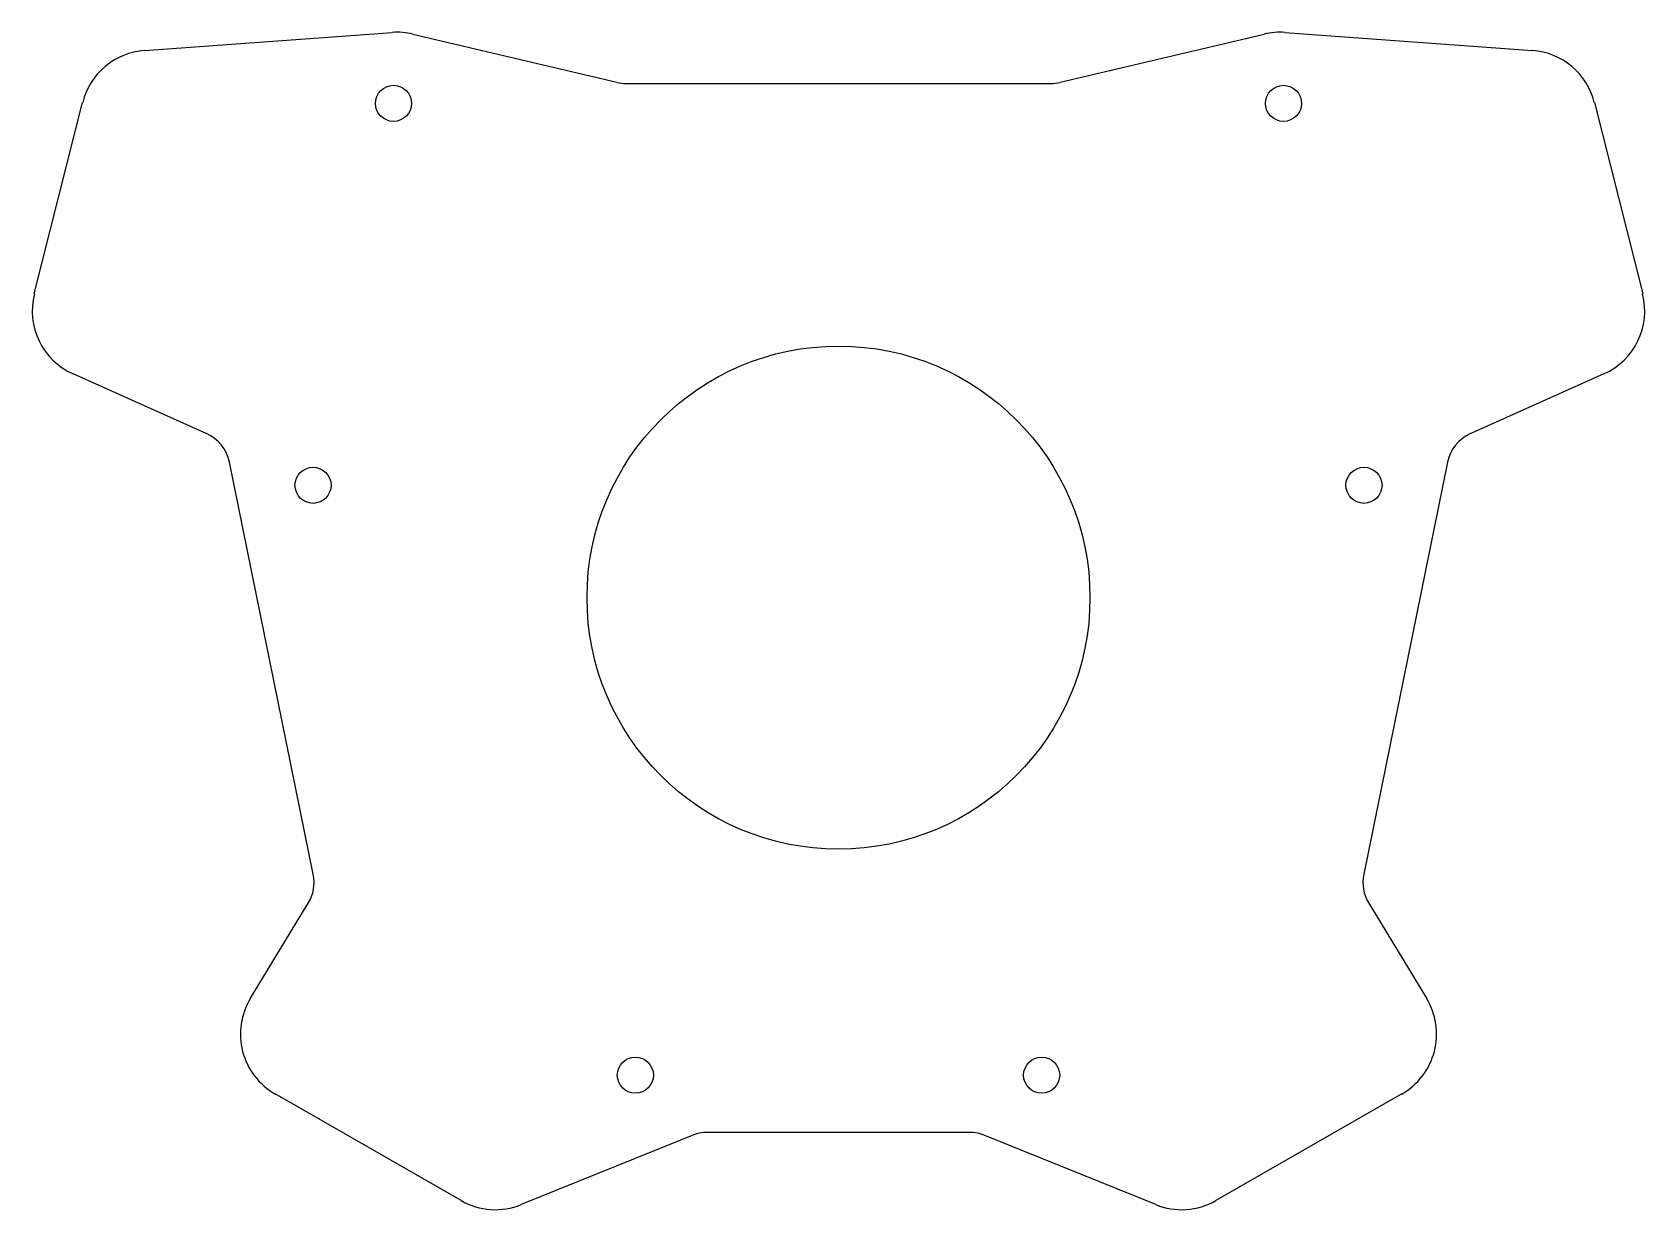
# Model space of a CAD drawing. Extents: x -74 to 74, y -56 to 52.
import ezdxf

# ---------------------------------------------------------------- set-up
doc = ezdxf.new("R2010")
doc.units = 0
doc.layers.add('VISIBLE', color=7, linetype='CONTINUOUS')

msp = doc.modelspace()

# ---------------------------------------------------------------- linework, layer by layer
at = {"layer": 'VISIBLE'}
for p, q in [((-63.47, 50.02), (-40.83, 51.67)), ((40.83, 51.67), (63.47, 50.02)), ((-38.92, 51.52), (-20.27, 47.12)), ((20.27, 47.12), (38.92, 51.52)), ((-19.42, 47.02), (19.42, 47.02)), ((-73.55, 27.77), (-69.13, 45.27)), ((69.13, 45.27), (73.55, 27.77)), ((-57.82, 15.01), (-70, 20.46)), ((70, 20.46), (57.82, 15.01)), ((-48.04, -25.29), (-55.71, 12.38)), ((55.71, 12.38), (48.04, -25.29)), ((-53.78, -36.63), (-48.5, -27.94)), ((48.5, -27.94), (53.78, -36.63)), ((-34.51, -55.13), (-51.53, -45.38)), ((51.53, -45.38), (34.51, -55.13)), ((-13.38, -49.17), (-29.01, -55.5)), ((12, -48.9), (-12, -48.9)), ((29.01, -55.5), (13.38, -49.17))]:
    msp.add_line(p, q, dxfattribs=at)
for centre, radius in [((-40.7, 45.19), 1.65), ((40.7, 45.19), 1.65), ((0, 0), 23), ((-48.06, 10.27), 1.65), ((48.06, 10.27), 1.65), ((-18.58, -43.66), 1.65), ((18.58, -43.66), 1.65)]:
    msp.add_circle(centre, radius, dxfattribs=at)
for centre, radius, start, end in [((-40.37, 45.38), 6.31, 76.7122, 94.1682), ((40.37, 45.38), 6.31, 85.8318, 103.2878), ((-63.01, 43.73), 6.31, 94.1682, 165.8371), ((63.01, 43.73), 6.31, 14.1629, 85.8318), ((-19.42, 50.7), 3.69, 256.7122, 270), ((19.42, 50.7), 3.69, 270, 283.2878), ((-67.43, 26.22), 6.31, 165.8371, 245.9112), ((67.43, 26.22), 6.31, 294.0888, 14.1629), ((-59.32, 11.64), 3.69, 11.5084, 65.9112), ((59.32, 11.64), 3.69, 114.0888, 168.4916), ((-51.65, -26.03), 3.69, 328.7046, 11.5084), ((51.65, -26.03), 3.69, 168.4916, 211.2954), ((-48.39, -39.91), 6.31, 148.7046, 240.1905), ((48.39, -39.91), 6.31, 299.8095, 31.2954), ((-12, -52.59), 3.69, 90, 112.0632), ((12, -52.59), 3.69, 67.9368, 90), ((-31.38, -49.65), 6.31, 240.1905, 292.0632), ((31.38, -49.65), 6.31, 247.9368, 299.8095)]:
    msp.add_arc(centre, radius, start, end, dxfattribs=at)

doc.saveas('drawing.dxf')
